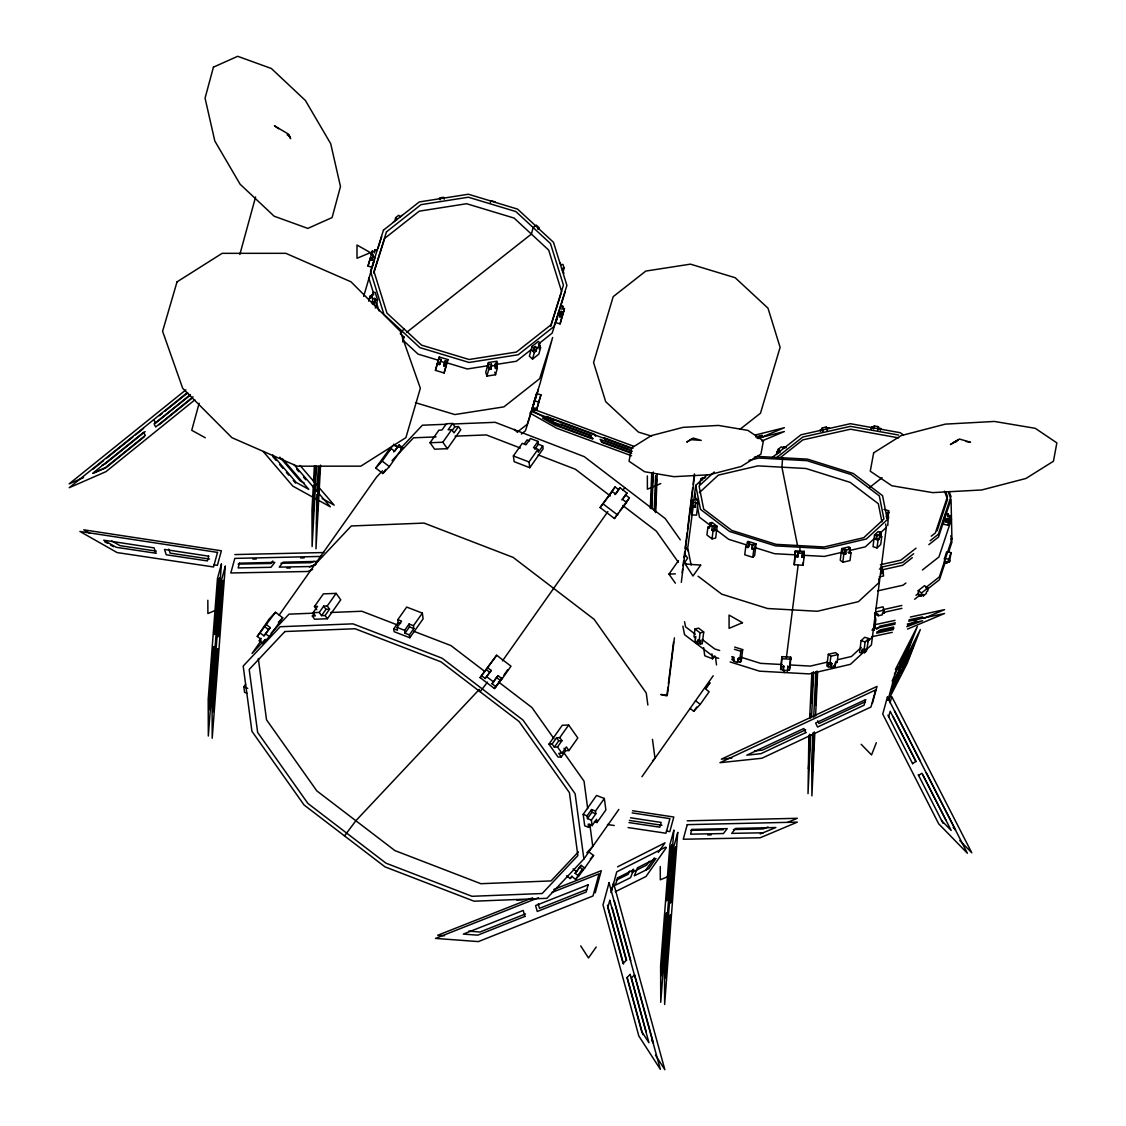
<?xml version="1.0" encoding="UTF-8"?>
<svg xmlns="http://www.w3.org/2000/svg" width="1126" height="1126" viewBox="0 0 1126 1126"><rect width="100%" height="100%" fill="white"/><g stroke="black" fill="none" stroke-linecap="round" stroke-linejoin="round"><path stroke-width="1.5" d="M650.335 508.403L651.715 473.384M650.856 508.488L652.601 476.889L651.391 507.91M651.87 508.699L653.319 472.033M654.206 510.613L655.585 475.594M654.727 510.697L656.472 479.085L655.191 511.837M655.684 512.64L657.19 474.243M810.143 734.828L808.552 769.03L809.552 734.251M810.931 717.726L810.523 713.56L810.354 717.009M813.042 672.152L811.607 703.004L812.409 673.052M810.762 734.574L808.018 793.633L808.862 735.954M811.565 717.192L813.662 672.025M814.253 731.9L812.437 771.226L813.591 732.998M817.082 670.927L815.491 705.214L816.449 671.828M814.802 733.293L811.902 795.843L811.762 759.107L812.986 732.913M815.604 715.925L817.617 672.489M809.678 718.487L811.804 673.095M813.718 717.206L815.843 671.814M315.787 466.403L312.775 521.507L315.097 466.108M316.505 466.403L312.113 546.589L311.972 509.853L313.338 485.292M320.572 465.122L315.984 548.798L316.828 494.511M313.521 481.773L314.393 465.981M317.011 491.006L318.362 466.431M667.085 694.151L667.943 687.212M668.38 683.749L673.545 642.116M682.145 572.74L682.581 569.277M683.003 565.801L683.651 560.607M684.087 557.131L684.721 551.923M685.157 548.461L687.099 532.851M687.522 529.375L692.687 487.755M693.109 484.293L694.404 473.877M667.338 695.094L660.807 694.517L666.874 695.882L667.338 695.094L674.432 637.865M681.314 582.367L694.643 474.82M692.997 500.127L691.265 510.697L692.11 514.906L696.515 515.145L698.007 503.392L697.163 499.184L692.997 500.127L693.109 507.066L687.747 548.052L691.153 565.168M693.827 500.085L695.699 485.39L706.79 475.13M693.109 507.066L695.305 507.193L695.601 502.266L693.405 502.154M695.305 507.193L695.601 502.266M700.358 481.858L700.696 479.24L702.455 477.607L704.468 478.24L705.509 477.283M694.981 628.984L693.996 636.809L695.432 637.907L694.939 641.82L697.402 643.692L702.23 643.776L703.722 632.024L698.584 628.139L694.981 628.984L700.119 632.868L703.722 632.024M707.916 527.165L706.917 534.991L712.04 538.875L715.657 538.045L717.135 526.292L712.012 522.408L710.21 522.83L709.718 526.743L707.916 527.165L709.352 528.249L709.844 524.336L711.646 523.914L710.21 522.83M695.46 639.005L695.798 636.387M697.402 643.692L697.895 639.779L699.119 640.708L700.921 640.286L700.428 644.199M712.308 526.208L714.109 525.786L715.334 526.715L714.841 530.627L713.039 531.05L711.815 530.121L712.308 526.208L709.844 524.336M699.119 640.708L700.119 632.868M712.04 538.875L713.039 531.05M699.204 643.27L699.528 640.652M714.841 530.627L713.617 529.699L714.109 525.786M745.736 546.955L744.736 554.78L752.787 557.314L754.631 555.611L756.123 543.858L748.072 541.339L745.736 546.955L747.988 547.658L749.409 542.901L747.157 542.183M738.867 657.683L737.446 662.44L733.575 661.229L734.49 660.385L732.238 659.667L732.576 657.063M733.575 661.229L734.068 657.317L731.816 656.613M749.409 542.901L748.917 546.814L746.651 546.11M737.446 662.44L737.938 658.527L739.866 659.132L740.781 658.274L740.289 662.201L738.36 661.595M755.194 544.717L754.702 548.629L753.787 549.474L751.858 548.869L752.365 544.956L756.123 543.858M751.858 548.869L753.28 544.111M739.866 659.132L740.866 651.292L742.696 649.603L734.659 647.07M752.787 557.314L753.787 549.474M742.696 649.603L741.204 661.342L740.289 662.201M788.031 666.944L790.142 667.056L790.705 657.12L781.908 656.641L780.628 669.435L787.538 670.857L787.82 665.888M795.322 550.895L794.252 564.745L803.063 565.238L804.048 557.398L804.133 551.374L795.322 550.895L794.252 564.745M780.628 669.435L781.12 665.522L781.331 666.578L783.795 666.705L783.302 670.617M781.331 666.578L781.908 656.641M783.091 669.576L783.583 665.649L783.795 666.705M795.252 556.92L797.715 557.06L797.996 552.092L795.533 551.951M797.715 557.06L797.996 552.092M786.37 657.865L798.109 565.351M799.812 551.937L800.093 545.66M804.048 557.398L801.951 557.286L802.233 552.317L804.344 552.43M790.705 657.12L789.425 669.914L787.327 669.801L787.538 670.857M803.5 556.413L804.133 551.374M789.425 669.914L789.931 666.001L790.142 667.056M828.314 654.29L826.822 666.043L831.41 667.521L834.873 666.705L835.365 662.792L837.097 662.384L838.082 654.558L835.52 652.616L828.314 654.29L830.875 656.233L838.082 654.558M841.727 548.559L840.235 560.312L842.811 562.254L850.017 560.565L851.017 552.725L849.722 551.754L850.229 547.841L848.948 546.87L841.727 548.559L846.316 550.023L849.792 549.221L849.285 553.133L851.017 552.725M828.103 667.014L828.595 663.101L830.622 662.623L831.903 663.594L831.41 667.521M846.316 550.023L845.823 553.95L843.796 554.414L842.515 553.443L843.008 549.53M831.903 663.594L829.876 664.073L830.875 656.233M842.811 562.254L843.796 554.414M830.129 666.55L830.622 662.623M845.823 553.95L844.542 552.979L845.035 549.052M835.309 665.325L835.816 661.412L837.097 662.384M862.629 652.095L864.641 652.714L866.415 651.081L868.779 638.526L864.754 637.26L861.08 640.666L859.588 652.404L861.601 653.038L862.966 649.477M879.856 534.766L880.194 532.148L878.181 531.528L874.508 534.92L873.016 546.673L877.027 547.94L880.715 544.534L881.714 536.694L879.702 536.075M861.601 653.038L862.094 649.125L864.106 649.758L865.148 648.801L864.641 652.714M879.561 535.23L879.054 539.143L878.027 540.1L876.014 539.467L876.507 535.554L877.548 534.597L879.561 535.23L881.32 533.597L879.307 532.964L880.194 532.148M876.014 539.467L877.548 534.597M864.106 649.758L865.106 641.919L868.779 638.526M877.027 547.94L878.027 540.1M881.32 533.597L880.828 537.51L881.714 536.694M885.641 524.026L886.317 527.447L871.411 644.931L866.471 649.491M884.009 509.445L888.611 510.683L888.118 514.61L887.921 513.597M871.904 630.081L874.114 630.194L874.606 626.281L874.846 627.463L875.831 619.624L875.001 615.415M887.767 525.645L888.611 510.683M199.147 403.249L191.744 430.301L205.284 437.775M239.852 254.448L255.588 196.951M372.298 267.369L367.977 266.074L370.299 257.826L372.467 258.487L371.918 260.205L369.764 259.557M370.243 258.839L372.284 251.098L374.451 251.745L375.085 249.719L377.238 250.38M371.918 260.205L373.353 255.222L371.186 254.575L372.284 251.098M374.184 252.984L375.085 249.719M363.67 296.405L373.916 261.359M372.748 265.75L374.972 257.601L372.805 256.953L373.353 255.222M368.638 301.149L369.975 296.251L372.129 295.913L373.016 292.661L375.169 292.324L377.534 299.882L375.296 308.031M373.016 292.661L373.677 294.787L371.524 295.125L370.637 298.376L369.975 296.251M372.65 298.756L374.817 298.418L375.38 300.234L374.479 303.485L372.326 303.823L372.65 298.756L371.524 295.125M402.024 215.362L400.265 216.755L398.674 215.277L395.648 217.67L394.762 220.921L393.255 222.104M374.479 303.485L374.817 298.418M401.011 334.253L401.898 330.988L404.262 329.13M402.714 341.952L404.051 337.068L400.251 333.535M435.438 370.355L439.253 356.984L447.895 359.588L445.22 369.356L444.094 372.973L435.438 370.355L439.253 356.984M437.226 363.853L439.647 364.585L441.11 359.518L438.69 358.786M444.094 372.973L445.868 366.457L443.799 365.837L444.7 362.586L445.263 360.77L447.332 361.39L447.895 359.588M443.799 365.837L445.263 360.77M488.417 362.544L485.742 372.312L486.925 376.098L495.553 374.733L497.326 368.23L497.045 361.193L488.417 362.544L488.712 369.581L486.925 376.098M488.712 369.581L491.119 369.201L491.429 364.05L489.008 364.43M491.119 369.201L491.429 364.05M497.636 363.079L495.567 363.402L494.68 366.654L496.735 366.33M495.567 363.402L495.271 368.554L497.326 368.23M532.035 346.386L529.361 356.154L532.542 359.095L538.833 354.141L540.607 347.624L539.016 346.161L539.917 342.895L538.327 341.431L532.035 346.386L533.625 347.85L532.739 351.115L534.315 352.579L532.542 359.095M532.739 351.115L534.498 349.722L535.385 346.47L536.975 347.934L536.089 351.185L534.315 352.579M557.356 316.589L552.19 333.057L538.411 344.077L540.001 345.555L539.101 348.807L540.607 347.624M560.284 262.991L560.847 264.793L563 264.455L564.126 268.101L563.239 271.352L563.901 273.477M534.357 400.772L531.683 410.54L533.851 411.187L534.484 409.16L536.638 409.822L540.944 394.846L536.623 393.537L534.357 400.772L538.678 402.066L536.638 409.822M560.678 305.61L562.845 306.258L562.296 307.989L564.464 308.637L560.058 323.908L555.737 322.613L565.125 291.901M534.4 401.686L536.623 393.537M533.851 411.187L534.737 407.936L536.891 408.583M561.846 317.405L559.678 316.744L561.212 311.466L563.366 312.113L560.058 323.908M559.678 316.744L561.212 311.466M561.958 309.523L562.845 306.258M595.218 892.834L601.27 870.708L553.837 889.427M610.925 892.58L613.529 883.094L664.847 1069.7L655.473 1055.175M611.559 890.835L616.752 871.848L665.776 847.062M872.368 703.44L877.027 686.396L721.344 759.163L731.83 758.051M887.921 700.288L892.172 684.791L920.322 629.589L907.134 663.51L888.287 700.302M890.075 702.765L891.778 696.572L971.766 852.776L959.788 840.503M888.653 716.826L890.173 711.266L915.86 761.443L912.51 763.611M371.397 254.349L372.03 252.323M367.977 266.074L369.792 260.289M378.055 248.199L381.672 236.671M373.776 273.111L384.698 238.374L419.238 211.167L466.6 203.722L514.075 218.064L548.7 250.099L561.649 291.648M441.11 359.518L440.533 361.319L444.7 362.586M490.387 202.441L490.95 200.639L495.116 201.892M439.647 364.585L440.21 362.769L437.789 362.037M445.868 366.457L446.445 364.655L444.376 364.036M550.741 326.385L561.128 293.309M555.737 322.613L557.553 316.828M532.134 409.09L533.949 403.305M538.397 389.596L525.462 430.751L521.338 434.017M563.366 312.113L564.464 308.637M563.577 311.902L564.112 310.171M538.678 402.066L540.944 394.846M871.017 428.837L871.566 427.176L873.663 427.556L873.692 428.978L874.212 425.91L878.421 426.67L877.9 429.738L878.421 426.67M873.663 427.556L874.212 425.91M937.085 530.825L947.543 499.353L944.461 491.189M948.064 515.244L950.26 515.652L950.316 518.495L948.106 525.124L943.729 524.336L943.644 520.071L945.84 513.428L948.036 513.822L947.543 516.834M948.05 522.281L945.854 521.887L946.445 518.607L948.641 519.002L948.106 525.124M948.036 513.822L947.501 515.412L949.697 515.807L949.725 517.228L950.26 515.652M945.854 521.887L946.445 518.607M948.641 519.002L949.697 515.807M951.484 519.199L938.929 556.976L922.405 569.995M944.489 558.468L946.684 551.839L951.062 552.627L949.57 561.663L947.388 561.269L946.769 563.127L944.573 562.733L944.489 558.468L948.866 559.256L948.922 562.099L946.741 561.705L946.769 563.127M928.851 544.66L938.493 537.06L951.048 499.282L951.92 539.101L939.365 576.878L925.6 587.73M945.432 561.663L939.436 579.721L927.036 589.489M948.711 551.81L951.991 541.944L950.766 538.707M948.866 559.256L951.062 552.627M948.922 562.099L949.542 560.241L949.57 561.663M876.324 742.71L871.552 754.955L861.179 744.314M629.547 871.017L628.28 874.198L616.246 880.166M633.361 869.117L632.08 872.326L646.591 865.134L649.294 861.306M895.423 669.449L917.338 626.506L904.136 660.441L892.355 683.44M894.41 674.136L898.168 666.747L892.172 681.103M393.748 451.948L399.125 444.967L402.714 447.712L389.371 466.6L382.882 473.511L375.718 468.036L390.609 447.486M259.29 640.807L260.838 639.16L257.263 636.429L269.044 619.173L275.532 612.277L282.696 617.752L269.367 636.64L262.865 643.551L259.29 640.807L261.063 638.287M257.263 636.429L275.532 612.277M392.833 445.432L389.286 450.47L391.102 448.528L394.677 451.273L399.125 444.967M375.718 468.036L382.207 461.125L391.102 448.528M260.387 633.108L263.963 635.838L270.226 627.604L266.651 624.874M263.963 635.838L270.226 627.604M261.105 640.666L252.069 653.46L265.187 639.512M279.164 615.063L376.52 477.128L382.488 470.781M262.865 643.551L265.722 639.498M382.882 473.511L385.739 469.458M247.185 693.363L244.581 692.349L243.835 686.846L245.609 684.327M316.772 609.715L314.478 606.478L323.373 593.881L336.153 593.374L340.728 599.848L327.399 618.737L314.604 619.244L312.324 616.006L314.098 613.487M430.048 442.743L438.929 430.146L441.983 430.019L446.431 423.728L452.582 423.475L454.876 426.712L458.451 426.571L460.745 429.808L447.402 448.697L434.622 449.204L430.048 442.743L442.828 442.236L451.723 429.639L454.003 432.877L458.451 426.571M312.324 616.006L315.379 615.894L313.084 612.657L317.532 606.351L314.478 606.478M313.084 612.657L319.235 612.417L323.683 606.112L327.258 605.971L336.153 593.374M452.582 423.475L448.134 429.78L451.723 429.639M319.235 612.417L321.529 615.64L325.963 609.349L329.552 609.208L327.258 605.971M452.202 430.498L454.876 426.712M321.529 615.64L325.104 615.5L329.552 609.208M397.802 619.68L406.697 607.083L422.349 613.121L423.109 618.85L409.78 637.738L394.128 631.7L393.748 628.843L398.196 622.537L397.802 619.68L401.546 621.116L397.098 627.421L397.478 630.279L393.748 628.843M538.355 444.249L542.732 445.938L543.126 448.81L529.783 467.698L514.146 461.674L513.372 455.946L522.267 443.348L525.997 444.784L530.445 438.493L537.975 441.392L538.355 444.249L534.794 449.288M524.42 443.686L527.095 439.914L529.586 440.871M409.4 634.867L405.008 633.178L404.628 630.321L409.076 624.015L413.453 625.704L413.833 628.575L409.4 634.867L409.78 637.738M537.975 441.392L533.527 447.684L537.904 449.373L538.298 452.244L542.732 445.938M405.008 633.178L409.456 626.886L409.076 624.015M413.453 625.704L422.349 613.121M529.783 467.698L529.023 461.97L537.904 449.373M480.112 677.599L496.693 655.248L511.021 666.198L502.126 678.795L494.441 688.549L480.112 677.599L496.693 655.248M600.13 507.559L615.077 486.939L618.512 489.557L620.13 487.825L627.013 493.089L622.565 499.395L626.577 502.463L614.444 518.509L600.13 507.559L612.262 491.513L615.683 494.117L620.13 487.825M615.077 486.939L610.644 493.23L612.262 491.513M481.745 675.867L485.165 678.485L491.232 670.463L487.811 667.845M614.951 494.595L618.512 489.557M485.165 678.485L491.232 670.463M487.474 682.145L480.098 691.73M502.463 660.906L607.857 511.584M622.791 490.415L624.775 487.614M496.059 686.818L492.048 683.749L496.496 677.458L498.114 675.727L502.126 678.795M621.833 499.86L627.013 493.089M492.048 683.749L498.114 675.727M494.441 688.549L502.055 677.753M503.955 675.051L507.77 669.646M614.444 518.509L618.258 513.104M620.159 510.416L629.406 497.889L625.394 494.821M625.845 502.928L629.406 497.889M548.939 744.159L562.268 725.271L568.672 725.017L577.821 737.952L568.926 750.549L565.731 750.676L561.297 756.968L558.102 757.094L548.939 744.159L552.134 744.033L556.582 737.741L559.777 737.614L568.672 725.017M675.361 583.169L668.957 574.119L678.471 560.621M683.707 557.623L685.481 555.104L687.662 558.186L684.115 563.225M552.134 744.033L554.33 747.129L558.763 740.824L561.958 740.697L559.777 737.614M554.33 747.129L557.525 747.002L561.958 740.697M561.297 756.968L558.721 753.35L561.916 753.224L566.364 746.918L568.926 750.549M590.418 824.795L588.631 827.314L584.718 825.808L583.184 814.351L596.527 795.463L604.338 798.475L605.887 809.932L596.991 822.529L594.387 821.516M591.375 820.108L587.462 818.588L587.096 815.857L591.544 809.566L595.457 811.072L595.823 813.802L591.375 820.108L592.121 825.611L588.208 824.105L588.631 827.314M587.462 818.588L591.91 812.296L591.544 809.566M595.457 811.072L604.338 798.475M592.121 825.611L596.555 819.32L596.991 822.529M703.637 647.591L704.735 655.768L712.561 658.78L714.531 655.979M583.887 858.997L575.133 793.76L523.013 720.091L442.068 658.189L352.959 623.846L280.163 626.732L243.188 666.057L251.928 731.295L304.048 804.963L385.008 866.865L474.102 901.194L546.898 898.323L583.887 858.997L618.864 809.425M641.947 776.715L713.208 675.755M566.589 875.817L570.164 878.547L571.952 876.028M584.69 868.09L578.694 876.028L575.119 873.297L581.115 865.345L584.69 868.09L593.571 855.493L588.799 851.833M705.791 688.141L710.013 682.708L705.566 689.013L709.141 691.744L700.259 704.341L693.757 711.252L690.182 708.507M575.119 873.297L581.115 865.345M580.171 872.186L582.142 869.399M693.757 711.252L696.727 707.058M570.164 878.547L571.994 876.619L575.569 879.35L580.017 873.058L578.187 874.986M645.662 870.285L654.389 857.913M658.274 852.424L665.058 842.811L617.569 866.823M596.189 947.05L588.49 957.959L580.706 945.896M666.325 847.667L645.972 876.507L615.303 891.708M272.872 561.001L270.972 563.464L238.121 564.098M400.926 448.035L422.391 425.206L446.656 424.249M400.546 450.02L402.714 447.712M392.031 460.633L413.509 437.803L436.043 436.902M314.295 565.294L351.284 525.969L424.08 523.083L513.174 557.426L594.134 619.328L646.254 692.997L647.858 705.017M278.361 622.354L282.696 617.752M271.155 633.164L289.044 614.134L313.31 613.177M479.395 689.337L355.858 820.727L344.528 835.914M652.616 760.768L654.994 758.234L652.461 739.346M578.426 851.833L551.078 880.926L480.844 883.699L394.888 850.58L316.814 790.874L266.524 719.81L258.318 658.569M586.801 852.748L592.769 846.4L589.785 824.077M590.334 858.941L593.571 855.493M575.569 879.35L578.694 876.028M876.661 629.335L880.025 626.112L895.353 622.805M699.316 483.969L700.189 483.167M714.25 471.977L699.091 485.996L703.694 509.121L731.872 530.473L776.081 544.337L824.105 546.969L863.712 537.707L883.924 519.016L879.322 495.89L851.143 474.539L806.934 460.675L758.91 458.043L749.001 460.351M699.359 492.667L718.304 475.13L757.911 465.868L805.935 468.5L850.144 482.364L878.322 503.716L881.94 521.887M732.238 659.667L733.167 658.823M874.001 538.847L865.373 546.828L849.975 550.431M880.152 533.147L886.317 527.447M861.306 647.366L851.453 656.486L837.772 659.681M867.47 641.665L872.397 637.105M864.008 651.771L850.454 664.312L809.397 673.911L759.6 671.18L730.141 661.947M145.141 431.624L105.239 463.856L102.142 465.207M190.308 395.127L155.599 423.165L154.023 419.998M193.053 396.802L155.684 427.007L154.107 423.84L190.491 394.522M144.17 436.902L105.914 467.811L93.12 473.399M159.202 424.755L191.997 398.252M194.812 399.885L105.985 471.639L69.221 487.713L187.31 392.608M185.874 389.863L69.136 483.884L83.535 477.593M92.853 469.275L103.536 460.675M106.196 458.521L132.882 437.029M135.556 434.875L143.565 428.429M159.413 415.663L162.116 413.495M164.818 411.314L187.718 392.861M395.747 220.316L397.239 219.134L395.648 217.67M535.526 225.707L533.175 227.565L531.388 234.081L406.599 332.409M537.735 229.141L539.312 227.902L536.257 225.073M402.489 338.307L404.051 337.068M531.528 349.327L516.384 361.263L496.073 364.458M533.625 347.85L535.385 346.47M536.975 347.934L540.001 345.555M517.608 431.835L527.25 424.249L540.17 383.093L552.641 337.49L539.72 378.646L503.913 406.866L454.82 414.565L415.438 402.672M779.868 451.864L778.249 450.681L778.221 449.26L781.233 446.881L782.866 448.049L784.625 446.67L786.244 447.838M776.799 454.721L776.743 451.878L778.249 450.681M776.743 451.878L778.362 453.046L778.333 451.625L779.839 450.442L778.221 449.26M772.042 457.578L800.966 434.791L850.426 423.7L900.293 432.722L903.108 434.749M776.518 457.733L802.768 437.043L850.482 426.346L898.59 435.044M780.726 457.311L802.824 439.886L850.552 429.203L898.647 437.887M869.694 487.403L882.038 477.677M916.029 548.193L900.828 560.171L880.377 564.745M931.23 536.215L935.368 532.95L947.487 496.51L945.629 491.612M913.65 553.739L902.63 562.423L880.448 567.391M930.175 540.719L938.437 534.217L950.991 496.439L949.162 491.583M912.327 557.68L902.686 565.266L882.221 569.855M905.881 583.015L903.122 585.182L877.548 590.911M918.267 590.615L924.545 585.661L927.796 588.011L927.852 590.854L926.346 592.037L926.374 593.458L923.362 595.837L921.744 594.669L919.97 596.062L918.352 594.88L918.267 590.615L921.504 592.966L921.561 595.809L923.32 594.415L923.362 595.837M915.959 595.33L918.717 593.163M921.504 592.966L927.796 588.011M914.65 599.257L920.153 594.922M740.106 429.203L760.486 413.214L780.107 347.357L768.002 308.186L735.179 277.728L690.463 264.146L645.803 271.07L613.191 296.659L593.571 362.516L605.689 401.686L638.498 432.145L651.757 436.17M918.534 775.434L921.913 773.252L951.203 830.467L941.519 820.544M689.337 440.435L692.631 438.619L686.747 442.054L693.236 438.07L701.216 440.407L692.04 439.731M805.653 729.775L762.33 750.127L754.476 750.958M865.486 701.653L818.954 723.525L817.645 720.823M314.055 561.367L310.931 562.69L280.937 563.267M309.411 566.969L315.857 564.267M315.632 564.548L310.945 566.519L279.276 567.124L283.119 562.184L318.179 561.381M219.781 608.533L207.888 613.543L207.831 600.285M312.648 569.446L307.806 571.487L230.816 572.979L234.813 558.397L322.177 556.399M757.629 437.31L762.316 435.34L755.701 437.001M758.6 438.549L784.386 427.697L755.433 435.002M660.779 483.561L647.394 489.191L647.351 475.932M761.838 441.026L784.4 431.525L757.151 438.394M913.242 620.848L922.602 616.907L908.978 619.849M907.5 625.254L917.169 621.186M923.616 618.47L944.573 609.645L910.371 617.034M907.514 629.082L944.587 613.473L908.682 621.228M768.045 826.977L763.372 828.947L733.364 829.524M760.233 833.916L775.87 827.511L735.545 828.44L731.717 833.381L763.386 832.776M787.637 822.374L797.307 818.306L687.226 820.826M673.7 874.17L660.315 879.8L660.258 866.541M525.504 913.904L479.972 932.018L468.74 931.174M586.745 889.54L539.481 908.344L538.228 903.897M532.57 897.816L437.704 935.256L444.559 935.762M538.524 897.732L435.48 938.408L478.367 941.603L592.994 895.986L599.046 873.846L551.613 892.566M956.495 441.645L953.989 442.293L958.55 439.759L950.386 444.559L959.408 439.013L970.485 442.251L966.108 441.519M754.279 457.212L757.699 456.41L807.497 459.141L853.325 473.511L882.545 495.651L887.316 519.621L866.358 539.002L825.302 548.601L775.504 545.871L729.676 531.5L700.471 509.36L695.699 485.39M715.334 526.715L717.135 526.292M711.815 530.121L713.617 529.699M850.229 547.841L848.497 548.249L849.792 549.221M841.418 552.43L824.316 556.427L802.739 555.245M842.515 553.443L844.542 552.979M694.939 641.82L696.741 641.398M827.497 662.088L810.396 666.085L790.48 664.987M822.233 427.908L822.881 430.962L822.233 427.908L826.4 426.979L827.061 430.033L826.4 426.979M822.262 429.33L820.178 429.794L820.798 431.427M826.442 428.401L828.877 427.852M820.77 430.005L822.839 429.541M827.019 428.612L829.454 428.063M879.378 569.066L882.277 568.419L883.6 575.949L879.251 576.92M882.883 570.052L880.813 570.516L881.461 573.57L883.53 573.106M882.925 571.473L880.842 571.938L881.461 573.57M875.873 608.434L883.108 606.815L884.417 612.924L882.334 613.389L882.362 614.81L878.196 615.753L877.576 614.12L875.141 614.669L874.522 613.023M883.094 609.673L901.856 605.478M884.346 610.081L875.662 612.037L875.718 614.88L878.153 614.332L878.196 615.753M883.164 612.516L901.926 608.322M874.48 624.789L894.987 620.356M872.777 628.984L895.001 624.184M893.664 626.999L880.039 629.941L876.675 633.164L893.397 629.575M907.289 624.057L922.616 620.736L906.782 626.718M876.985 631.799L893.931 628.153M871.918 636.711L892.256 632.348M564.126 268.101L561.973 268.438L562.634 270.55M375.38 300.234L377.534 299.882M371.763 302.021L373.916 301.669M487.614 365.781L467.29 368.976L445.966 362.53M492.02 365.95L496.158 365.288M488.121 367.681L490.528 367.315M451.864 424.038L495.187 422.32L584.295 456.663L665.241 518.565L680.287 539.818M455.101 436.156L486.305 434.918L520.325 448.035M668.957 574.119L675.347 573.866M330.65 612.488L361.84 611.249L397.492 624.986M516.721 900.04L522.858 899.801M234.799 554.569L323.908 552.528M252.9 559.045L256.264 558.975M300.642 557.947L304.147 557.877M286.806 568.067L290.297 567.997M690.562 830.355L723.399 829.721M707.733 834.929L711.238 834.859M889.019 512.71L886.824 512.597L886.556 517.693L888.752 517.805M695.798 503.28L698.007 503.392M692.898 506.067L695.108 506.193M886.317 516.51L888.527 516.637M798.207 553.133L802.444 553.373M796.096 554.879L774.519 553.696L754.87 547.546M795.04 555.864L797.504 556.005M803.851 556.343L801.74 556.23L801.951 557.286M782.317 658.738L791.128 659.217M782.176 664.537L760.599 663.355L740.95 657.19M156.289 551.093L120.088 545.674L111.727 540.93M209.549 559.045L170.139 553.148L168.801 549.15M213.94 564.83L217.388 565.351L221.372 550.769L83.76 529.811L89.714 533.189M629.42 820.432L661.975 825.302M628.984 822.571L659.836 827.188L661.131 822.43L630.532 817.772M666.381 831.087L669.815 831.607L673.812 817.026L632.53 810.748M607.421 824.485L614.303 825.513M628.083 827.568L665.959 833.226L669.942 818.658L632.108 812.888M874.24 427.331L872.143 426.951L871.594 428.612L871.566 427.176M878.449 428.091L880.912 428.527L880.349 430.188L880.321 428.767L877.872 428.316M946.473 520.029L948.669 520.423M943.644 520.071L945.826 520.465M558.412 312.831L560.579 313.492M560.312 314.717L562.479 315.379M437.761 360.053L418.07 354.113L402.686 339.883M394.762 445.797L401.335 447.768M700.696 479.24L702.708 479.873M874.508 534.92L876.507 535.554M877.041 538.524L879.054 539.143M748.494 543.745L752.365 544.956M746.693 544.97L728.691 539.326L716.164 529.839M752.787 548.024L754.702 548.629M861.08 640.666L865.106 641.919M734.419 649.28L740.866 651.292M719.683 650.518L714.771 648.984L702.244 639.498M718.684 658.358L713.771 656.81L684.566 634.684L682.863 626.112M533.161 409.104L633.699 446.234M632.925 448.401L603.972 437.704L605.535 439.9M530.951 411.342L631.475 448.472M560.607 424.178L591.586 435.579M606.309 440.998L628.998 449.33M632.277 451.216L600.102 439.337L602.452 442.617L631.616 453.342M593.05 438.563L560.481 426.599L532.204 410.526M601.185 441.561L630.504 452.342M631.517 455.763L556.624 428.218L529.839 413.003M538.144 454.904L575.4 469.26L610.292 495.947M513.372 455.946L529.023 461.97M398.196 622.537L400.687 623.508M409.456 626.886L413.833 628.575M413.692 631.236L450.949 645.592L484.447 671.209M397.098 627.421L404.628 630.321M591.91 812.296L595.823 813.802M583.184 814.351L587.096 815.857M243.835 686.846L247.748 688.352M304.231 483.068L300.009 480.746L279.825 457.156M322.163 498.522L334.169 505.152L300.037 465.474M553.415 420.42L546.448 416.465L594.134 434.073L595.696 436.283M104.605 541.648L107.575 543.337M110.559 545.026L113.529 546.715M278.657 128.772L274.406 125.774L288.369 134.064L290.649 138.625L288.453 134.74L289.987 136.767L287.144 134.768M783.034 446.923L784.653 448.092L784.625 446.67M778.333 451.625L779.952 452.793M921.561 595.809L919.942 594.641L919.97 596.062M848.005 552.162L849.285 553.133M710.605 525.631L699.471 517.2L697.43 506.925M833.592 665.733L834.873 666.705M828.595 663.101L829.876 664.073M698.078 576.231L721.724 594.162L767.552 608.519L817.349 611.263L858.406 601.664L879.364 582.269L878.674 578.848M695.291 634.22L685.551 626.844L684.538 621.707M622.861 505.546L656.359 531.162L678.401 562.324M603.367 504.096L617.695 515.046M393.734 444.165L397.309 446.909M382.207 461.125L389.371 466.6M695.474 700.696L700.259 704.341M486.179 669.562L489.599 672.18M496.496 677.458L500.507 680.526M498.41 681.877L531.894 707.494L553.95 738.656M486.784 676.754L493.667 682.018M579.552 866.992L583.141 869.736M264.821 626.802L268.41 629.547M265.778 633.91L269.367 636.64M573.078 868.906L576.667 871.651M534.498 349.722L536.089 351.185M514.272 429.358L517.439 432.3M953.159 827.526L955.58 830.003L926.276 772.788M293.928 464.503L330.34 506.827L292.83 486.122L263.202 451.498M296.645 469.12L298.939 471.766M303.513 477.086L305.793 479.746M282.527 458.831L308.82 489.388L296.18 482.421L272.633 454.89M272.731 456.48L276.151 460.478M279.572 464.461L282.992 468.458M286.412 472.456L288.692 475.116M293.239 480.45L295.519 483.11M685.298 546.898L688.296 551.149M684.228 561.269L686.424 564.365M442.828 442.236L447.402 448.697M556.582 737.741L558.763 740.824M564.027 748.255L565.731 750.676M563.971 752.83L584.028 781.163L587.702 808.637M557.525 747.002L561.916 753.224M323.683 606.112L325.963 609.349M325.104 615.5L327.399 618.737M651.602 1040.283L653.418 1043.098L634.628 974.75L631.433 977.931L646.169 1031.838M894.537 710.802L920.238 760.979M893.017 716.361L916.071 761.584M922.898 774.97L945.896 820.08M887.907 715.193L912.665 763.766M918.253 774.73L943.025 823.303M948.613 492.808L950.443 497.664M950.71 535.863L951.92 539.101M884.417 612.924L883.206 611.08M875.718 614.88L875.113 613.248L875.141 614.669M444.221 199.161L443.644 197.275L439.492 197.923L440.083 199.809M494.764 372.213L495.553 374.733M368.751 277.826L373.396 292.732M376.492 302.683L379.068 310.959M614.261 900.701L630.757 960.647M612.291 907.908L626.647 960.422M607.463 905.234L623.537 964.039M627.21 977.481L642.819 1034.611M873.706 628.181L874.114 630.194M782.598 457.775L781.923 467.191L797.419 545.026M802.641 563.127L803.063 565.238M784.189 670.969L784.498 672.546M694.7 493.23L696.065 500.071M715.39 656.331L716.53 664.917M711.899 653.868L712.561 658.78M882.277 568.419L882.362 572.684M319.756 466.882L316.645 523.703L319.066 466.586L319.756 466.882M214.165 646.549L209.366 709.549L209.323 697.163L213.124 647.52L214.165 646.549M219.373 578.285L215.165 633.544L214.123 634.515L218.064 583.029L219.373 578.285M221.428 564.027L208.324 736.038L208.197 699.302L217.445 578.609L221.428 564.027M218.05 648.745L213.25 711.745L213.208 699.373L217.008 649.73L218.05 648.745M223.244 580.495L219.035 635.74L218.008 636.725L221.949 585.239L223.244 580.495M225.299 566.237L212.209 738.234L212.068 701.498L221.315 580.805L225.299 566.237M666.606 912.806L661.807 975.806L661.764 963.434L665.565 913.791L666.606 912.806M671.8 844.542L667.591 899.801L666.564 900.772L670.505 849.285L671.8 844.542M673.855 830.284L660.751 1002.295L660.624 965.559L669.871 844.866L673.855 830.284M670.477 915.002L665.677 978.001L665.635 965.629L669.435 915.987L670.477 915.002M675.67 846.752L671.462 902.01L670.434 902.982L674.375 851.495L675.67 846.752M677.739 832.494L664.636 1004.491L664.495 967.755L673.742 847.062L677.739 832.494M631.503 448.035L629.054 461.252L644.607 471.738L673.981 476.678L709.324 474.75L741.161 466.488L760.951 454.074L763.4 440.857L747.861 430.371L718.472 425.431L683.13 427.345L651.307 435.621L631.503 448.035M873.663 452.849L870.257 471.203L891.848 485.756L932.652 492.625L981.745 489.965L1025.955 478.466L1053.443 461.238L1056.864 442.884L1035.258 428.316L994.455 421.448L945.376 424.122L901.152 435.607L873.663 452.849M213.433 67.152L205.059 98.159L214.813 141.003L240.105 184.214L274.153 216.206L307.82 228.409L332.1 217.557L340.474 186.55L330.706 143.706L305.413 100.496L271.366 68.503L237.699 56.3L213.433 67.152M208.704 556.174L207.395 560.917L166.268 554.78L164.495 549.446L208.704 556.174M217.515 552.402L213.532 566.969L117.104 552.57L79.904 531.444L217.515 552.402M239.444 563.183L238.135 567.926L270.986 567.293L274.8 562.367L239.444 563.183M588.124 884.825L586.153 892.031L537.257 911.483L535.582 905.571L588.124 884.825M609.053 882.756L603.001 904.896L638.808 1035.962L660.371 1069.362L609.053 882.756M609.799 900.364L607.829 907.57L623.1 963.476L626.281 960.309L609.799 900.364M617.456 877.942L615.486 885.149L630.532 877.689L633.699 869.722L617.456 877.942M687.24 824.654L683.257 839.236L760.247 837.744L797.321 822.135L687.24 824.654M691.871 829.44L690.576 834.183L723.413 833.55L727.227 828.623L691.871 829.44M865.627 699.64L864.106 705.186L817.575 727.058L815.618 723.005L865.627 699.64M875.648 689.928L870.989 706.987L761.908 758.248L719.964 762.696L875.648 689.928M887.401 697.036L882.742 714.081L938.648 823.768L967.389 853.241L887.401 697.036M892.116 687.55L890.596 693.095L898.97 676.74L901.166 669.815L892.116 687.55M177.035 281.866L162.594 331.269L182.694 388.301L231.928 437.69L297.123 466.178L360.813 466.164L405.909 437.634L420.35 388.245L400.251 331.213L351.016 281.824L285.821 253.322L222.146 253.336L177.035 281.866M383.459 230.154L370.538 271.31L383.952 314.393L419.857 347.596L469.078 362.459L518.171 354.76L553.978 326.54L566.899 285.385L553.485 242.315L517.58 209.112L468.36 194.235L419.266 201.948L383.459 230.154M386.471 231.857L374.001 271.563L386.95 313.112L421.574 345.147L469.063 359.49L516.412 352.058L550.966 324.837L563.436 285.131L550.487 243.582L515.863 211.547L468.374 197.219L421.011 204.65L386.471 231.857M900.307 662.567L898.098 669.548L906.163 653.784L910.61 642.355L900.307 662.567M903.291 665.635L901.096 672.616L909.161 656.852L913.608 645.423L903.291 665.635M637.513 867.794L634.332 875.803L648.843 868.61L656.022 858.434L637.513 867.794M700.668 565.111L692.969 576.019L685.185 563.957L700.668 565.111M284.878 631.531L249.198 669.463L257.643 732.407L307.933 803.471L385.993 863.178L471.963 896.296L542.183 893.523L577.863 855.577L569.418 792.648L519.142 721.583L441.068 661.877L355.098 628.758L284.878 631.531M630.166 974.412L626.957 977.607L641.693 1031.5L648.956 1042.76L630.166 974.412M145.226 435.452L105.323 467.684L92.923 473.103L143.635 432.257L145.226 435.452M805.822 732.576L760.951 753.66L746.82 755.166L803.851 728.508L805.822 732.576M370.412 252.646L357.026 258.276L356.984 245.018L370.412 252.646M742.484 622.706L729.099 628.336L729.057 615.077L742.484 622.706M524.899 916.409L477.748 935.171L463.307 934.087L523.224 910.441L524.899 916.409M155.881 553.232L116.217 547.306L103.691 540.184L154.093 547.869L155.881 553.232M590.263 435.706L542.577 418.084L555.118 425.206L592.614 438.999L590.263 435.706"/></g></svg>
